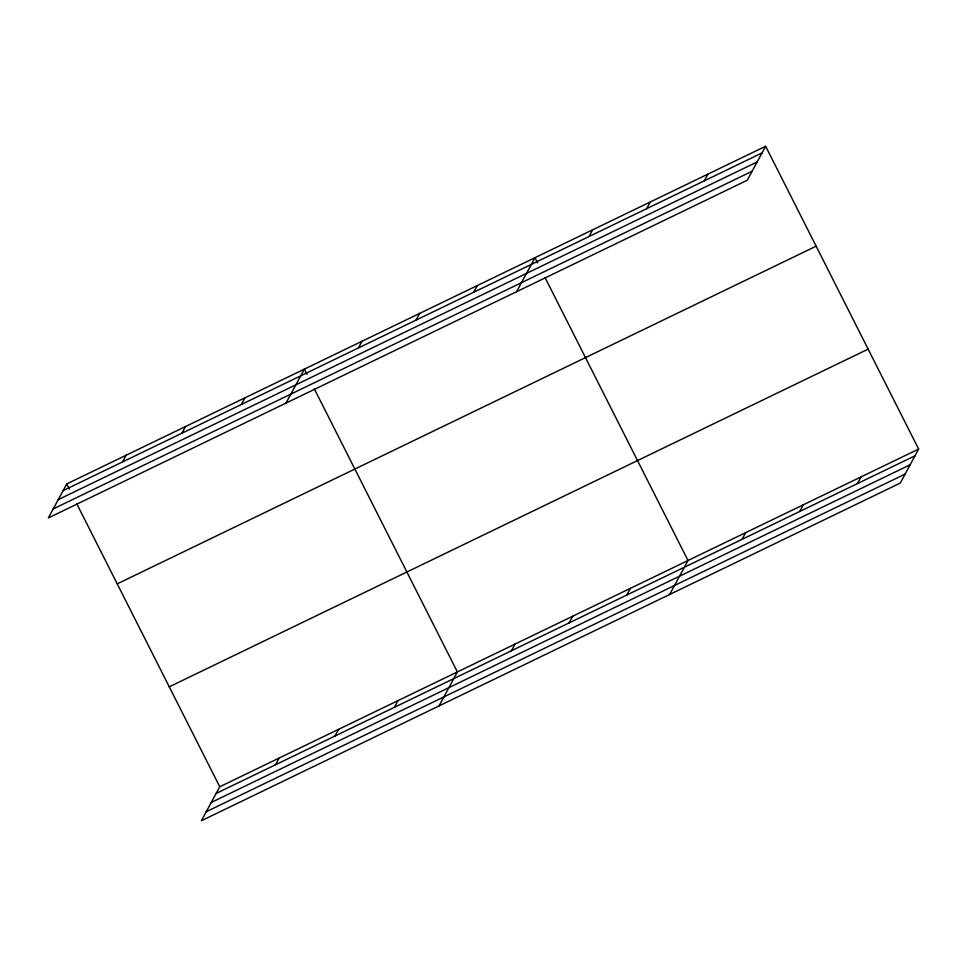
<?xml version="1.0" encoding="UTF-8"?>
<svg xmlns="http://www.w3.org/2000/svg" width="967" height="967" viewBox="0 0 967 967"><rect width="100%" height="100%" fill="white"/><g stroke="black" fill="none" stroke-linecap="round" stroke-linejoin="round"><path stroke-width="1.45" d="M765.634 146.247L66.735 483.935L48.35 517.925L747.249 180.249L765.634 146.247L918.65 449.075L900.265 483.065L201.366 820.753L219.751 786.751L918.65 449.075M122.519 461.924L126.133 455.227M181.929 433.228L185.543 426.532M241.327 404.52L244.953 397.824M285.978 403.118L304.363 369.116L307.01 374.386M358.394 347.963L362.021 341.266M416.052 320.101L419.678 313.405M473.709 292.239L477.335 285.543M516.608 291.683L534.993 257.681L537.652 262.951M275.535 764.74L279.161 758.043M589.036 236.528L592.65 229.832M334.945 736.044L338.571 729.348M646.693 208.667L650.308 201.97M394.355 707.336L397.969 700.64M704.351 180.805L707.965 174.108M438.994 705.934L457.379 671.944L314.323 388.843M511.41 650.779L515.036 644.082M569.08 622.917L572.694 616.221M626.737 595.056L630.351 588.359M669.635 594.5L688.008 560.509L544.965 277.408M742.052 539.344L745.678 532.648M799.709 511.483L803.335 504.786M857.366 483.621L860.993 476.924M63.109 490.632L762.008 152.955M58.238 499.637L757.137 161.96M53.221 508.92L752.121 171.244M117.225 583.863L816.124 246.186M169.261 686.824L868.148 349.135M216.137 793.448L915.024 455.771M211.265 802.453L910.152 464.776M206.237 811.736L905.136 474.06M66.735 483.935L69.394 489.193M76.695 503.65L219.751 786.751"/></g></svg>
